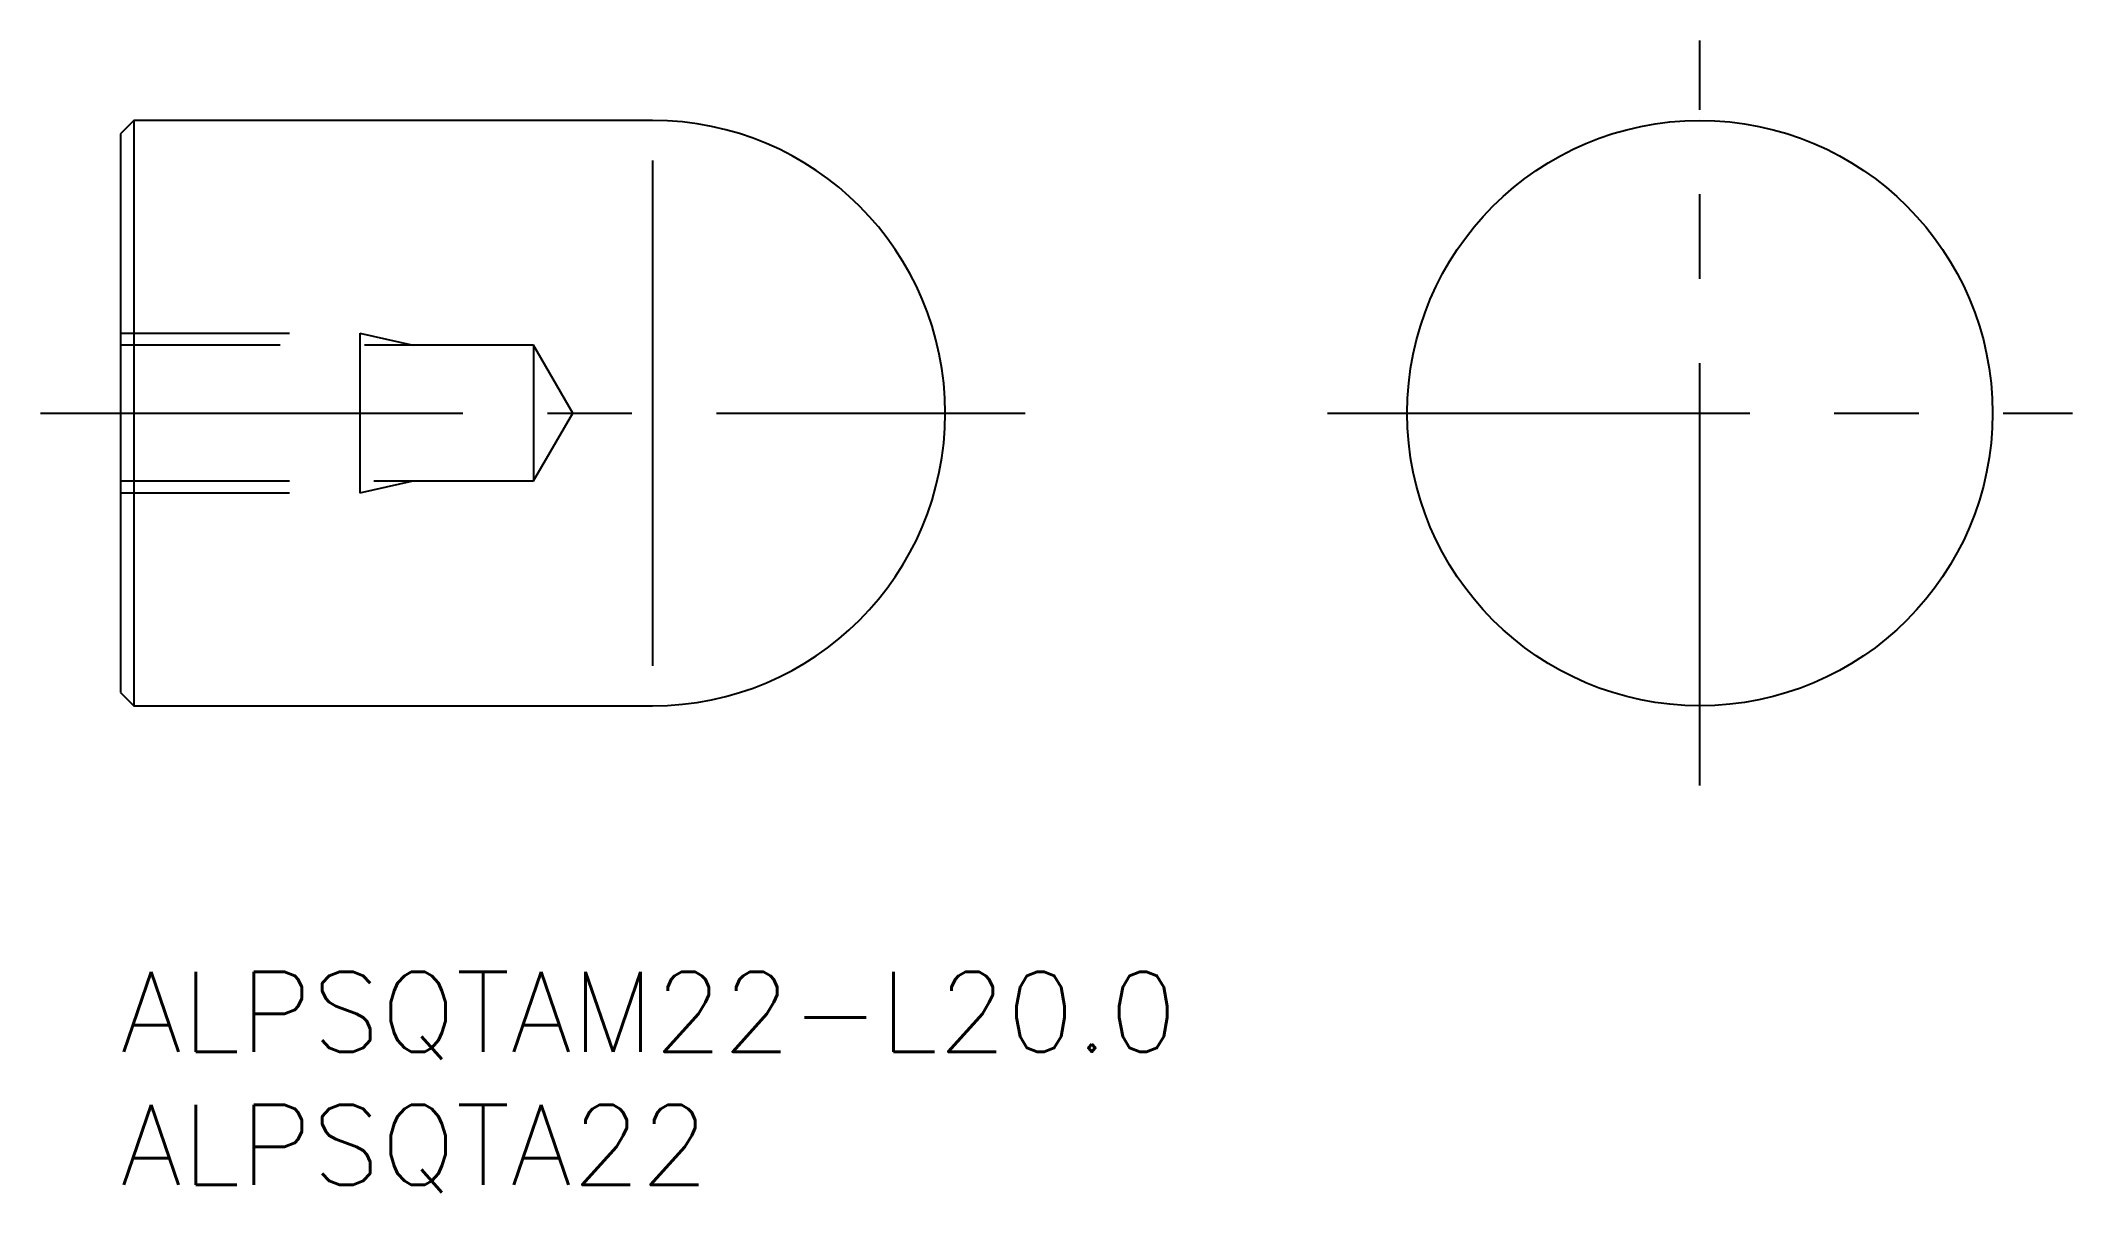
# Model space of a CAD drawing. Extents: x -3 to 73.4, y -8.3 to 35.
import ezdxf

# ---------------------------------------------------------------- set-up
doc = ezdxf.new("R2010")
doc.units = 0
doc.header["$LTSCALE"] = 0.5
doc.linetypes.add('CENTER', pattern=[50.8, 31.75, -6.35, 6.35, -6.35])
doc.linetypes.add('DASHED', pattern=[19.05, 12.7, -6.35])
for name, color, linetype in [('MSM_CENTER', 1, 'CENTER'), ('MSM_CONTINUOUS', 7, 'CONTINUOUS'), ('MSM_DASHED', 4, 'DASHED'), ('MSM_NARROW', 5, 'CONTINUOUS'), ('MSM_PART_NUMBER', 7, 'CONTINUOUS')]:
    doc.layers.add(name, color=color, linetype=linetype)
doc.styles.get("Standard").update_dxf_attribs({"font": 'txt.shx', "height": 3, "bigfont": 'bigfont.shx'})

# ---------------------------------------------------------------- blocks, each defined once
blk = doc.blocks.new('*U12')
at = {"layer": 'MSM_PART_NUMBER'}
blk.add_text('ALPSQTAM22-L20.0', height=3, dxfattribs=at).set_placement((0, -3))
blk = doc.blocks.new('*U13')
at = {"layer": 'MSM_PART_NUMBER'}
blk.add_text('ALPSQTA22', height=3, dxfattribs=at).set_placement((0, -8))

msp = doc.modelspace()

# ---------------------------------------------------------------- linework, layer by layer
at = {"layer": 'MSM_CENTER'}
for p, q in [((59.367, 7), (59.367, 35)), ((-3, 21), (34, 21)), ((45.367, 21), (73.367, 21))]:
    msp.add_line(p, q, dxfattribs=at)
at = {"layer": 'MSM_CONTINUOUS'}
for p, q in [((0.5, 32), (0, 31.5)), ((0, 31.5), (0, 10.5)), ((20, 32), (0.5, 32)), ((0.5, 32), (0.5, 10)), ((0, 10.5), (0.5, 10)), ((0.5, 10), (20, 10))]:
    msp.add_line(p, q, dxfattribs=at)
msp.add_circle((59.367, 21), 11, dxfattribs=at)
msp.add_arc((20, 21), 11, 270, 90, dxfattribs=at)
at = {"layer": 'MSM_DASHED'}
for p, q in [((0, 24), (9, 24)), ((9, 24), (9, 18)), ((9, 24), (11, 23.55)), ((15.528, 23.55), (0, 23.55)), ((17, 21), (15.528, 23.55)), ((15.528, 23.55), (15.528, 18.45)), ((15.528, 18.45), (17, 21)), ((0, 18.45), (15.528, 18.45)), ((9, 18), (11, 18.45)), ((0, 18), (9, 18))]:
    msp.add_line(p, q, dxfattribs=at)
at = {"layer": 'MSM_NARROW'}
msp.add_line((20, 30.5), (20, 11.5), dxfattribs=at)

# ---------------------------------------------------------------- block references
at = {"layer": 'MSM_CONTINUOUS'}
for name in ['*U12', '*U13']:
    msp.add_blockref(name, (0, 0), dxfattribs=at)

doc.saveas('drawing.dxf')
